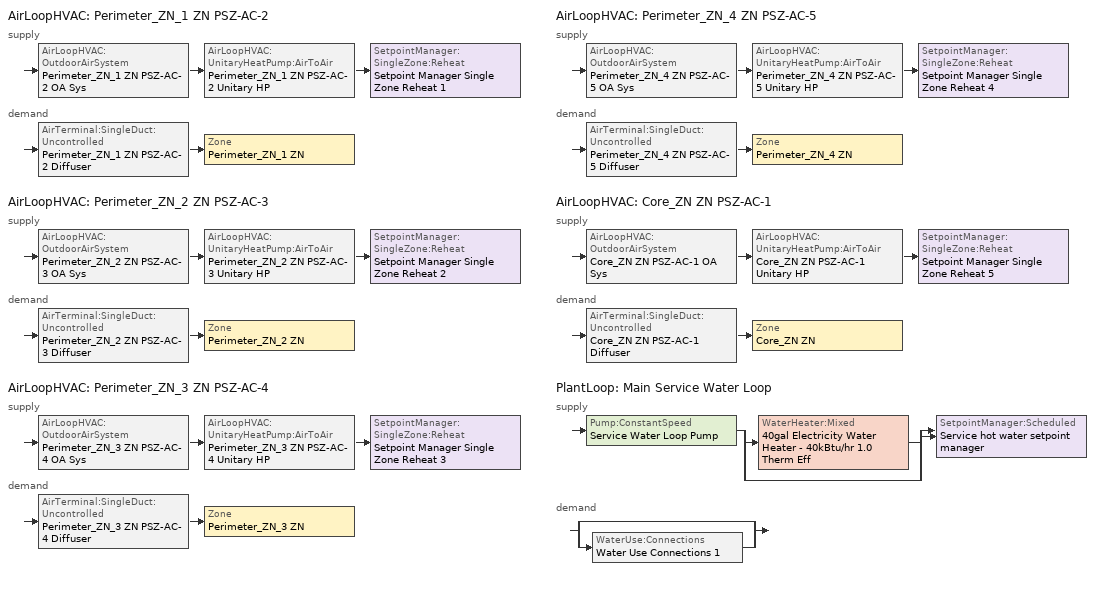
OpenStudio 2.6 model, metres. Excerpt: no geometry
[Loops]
AirLoopHVAC 'Perimeter_ZN_1 ZN PSZ-AC-2'
 supply: AirLoopHVAC:OutdoorAirSystem 'Perimeter_ZN_1 ZN PSZ-AC-2 OA Sys' > AirLoopHVAC:UnitaryHeatPump:AirToAir 'Perimeter_ZN_1 ZN PSZ-AC-2 Unitary HP' > SetpointManager:SingleZone:Reheat 'Setpoint Manager Single Zone Reheat 1'
 demand: AirTerminal:SingleDuct:Uncontrolled 'Perimeter_ZN_1 ZN PSZ-AC-2 Diffuser' > Zone 'Perimeter_ZN_1 ZN'
AirLoopHVAC 'Perimeter_ZN_2 ZN PSZ-AC-3'
 supply: AirLoopHVAC:OutdoorAirSystem 'Perimeter_ZN_2 ZN PSZ-AC-3 OA Sys' > AirLoopHVAC:UnitaryHeatPump:AirToAir 'Perimeter_ZN_2 ZN PSZ-AC-3 Unitary HP' > SetpointManager:SingleZone:Reheat 'Setpoint Manager Single Zone Reheat 2'
 demand: AirTerminal:SingleDuct:Uncontrolled 'Perimeter_ZN_2 ZN PSZ-AC-3 Diffuser' > Zone 'Perimeter_ZN_2 ZN'
AirLoopHVAC 'Perimeter_ZN_3 ZN PSZ-AC-4'
 supply: AirLoopHVAC:OutdoorAirSystem 'Perimeter_ZN_3 ZN PSZ-AC-4 OA Sys' > AirLoopHVAC:UnitaryHeatPump:AirToAir 'Perimeter_ZN_3 ZN PSZ-AC-4 Unitary HP' > SetpointManager:SingleZone:Reheat 'Setpoint Manager Single Zone Reheat 3'
 demand: AirTerminal:SingleDuct:Uncontrolled 'Perimeter_ZN_3 ZN PSZ-AC-4 Diffuser' > Zone 'Perimeter_ZN_3 ZN'
AirLoopHVAC 'Perimeter_ZN_4 ZN PSZ-AC-5'
 supply: AirLoopHVAC:OutdoorAirSystem 'Perimeter_ZN_4 ZN PSZ-AC-5 OA Sys' > AirLoopHVAC:UnitaryHeatPump:AirToAir 'Perimeter_ZN_4 ZN PSZ-AC-5 Unitary HP' > SetpointManager:SingleZone:Reheat 'Setpoint Manager Single Zone Reheat 4'
 demand: AirTerminal:SingleDuct:Uncontrolled 'Perimeter_ZN_4 ZN PSZ-AC-5 Diffuser' > Zone 'Perimeter_ZN_4 ZN'
AirLoopHVAC 'Core_ZN ZN PSZ-AC-1'
 supply: AirLoopHVAC:OutdoorAirSystem 'Core_ZN ZN PSZ-AC-1 OA Sys' > AirLoopHVAC:UnitaryHeatPump:AirToAir 'Core_ZN ZN PSZ-AC-1 Unitary HP' > SetpointManager:SingleZone:Reheat 'Setpoint Manager Single Zone Reheat 5'
 demand: AirTerminal:SingleDuct:Uncontrolled 'Core_ZN ZN PSZ-AC-1 Diffuser' > Zone 'Core_ZN ZN'
PlantLoop 'Main Service Water Loop'
 supply: Pump:ConstantSpeed 'Service Water Loop Pump' > split
  | WaterHeater:Mixed '40gal Electricity Water Heater - 40kBtu/hr 1.0 Therm Eff'
  | bypass
  join > SetpointManager:Scheduled 'Service hot water setpoint manager'
 demand: split
  | bypass
  | WaterUse:Connections 'Water Use Connections 1'
[Sizing:Zone] Zone Cooling Design Supply Air Temperature Input Method=SupplyAirTemperature; Zone Cooling Design Supply Air Temperature {C}=12.8; Zone Cooling Design Supply Air Temperature Difference {deltaC}=11.11; Zone Heating Design Supply Air Temperature Input Method=SupplyAirTemperature; Zone Heating Design Supply Air Temperature {C}=40; Zone Heating Design Supply Air Temperature Difference {deltaC}=11.11; Zone Cooling Design Supply Air Humidity Ratio {kg-H2O/kg-air}=0.0085; Zone Heating Design Supply Air Humidity Ratio {kg-H2O/kg-air}=0.008; Cooling Design Air Flow Method=DesignDay; Heating Design Air Flow Method=DesignDay; Account for Dedicated Outdoor Air System=No; Dedicated Outdoor Air System Control Strategy=NeutralSupplyAir; Dedicated Outdoor Air Low Setpoint Temperature for Design {C}=autosize; Dedicated Outdoor Air High Setpoint Temperature for Design {C}=autosize
Core_ZN ZN; Perimeter_ZN_1 ZN; Perimeter_ZN_2 ZN; Perimeter_ZN_3 ZN; Perimeter_ZN_4 ZN
[Zone equipment]
Core_ZN ZN: Core_ZN ZN PSZ-AC-1 Diffuser
Perimeter_ZN_1 ZN: Perimeter_ZN_1 ZN PSZ-AC-2 Diffuser
Perimeter_ZN_2 ZN: Perimeter_ZN_2 ZN PSZ-AC-3 Diffuser
Perimeter_ZN_3 ZN: Perimeter_ZN_3 ZN PSZ-AC-4 Diffuser
Perimeter_ZN_4 ZN: Perimeter_ZN_4 ZN PSZ-AC-5 Diffuser
[AirLoopHVAC] Availability Schedule=Always On Discrete; Design Supply Air Flow Rate {m3/s}=AutoSize
Perimeter_ZN_1 ZN PSZ-AC-2; Perimeter_ZN_2 ZN PSZ-AC-3; Perimeter_ZN_3 ZN PSZ-AC-4; Perimeter_ZN_4 ZN PSZ-AC-5; Core_ZN ZN PSZ-AC-1
[Sizing:System] Type of Load to Size On=Sensible; Design Outdoor Air Flow Rate {m3/s}=Autosize; Minimum System Air Flow Ratio=1; Preheat Design Temperature {C}=7; Preheat Design Humidity Ratio {kg-H2O/kg-Air}=0.008; Precool Design Temperature {C}=12.8; Precool Design Humidity Ratio {kg-H2O/kg-Air}=0.008; Central Cooling Design Supply Air Temperature {C}=12.8; Central Heating Design Supply Air Temperature {C}=40; Sizing Option=Coincident; 100% Outdoor Air in Cooling=No; 100% Outdoor Air in Heating=No; Central Cooling Design Supply Air Humidity Ratio {kg-H2O/kg-Air}=0.0085; Central Heating Design Supply Air Humidity Ratio {kg-H2O/kg-Air}=0.008; Cooling Design Air Flow Method=DesignDay; Cooling Design Air Flow Rate {m3/s}=0; Heating Design Air Flow Method=DesignDay; Heating Design Air Flow Rate {m3/s}=0; System Outdoor Air Method=ZoneSum; Zone Maximum Outdoor Air Fraction=1; Cooling Supply Air Flow Rate Per Floor Area {m3/s-m2}=0.00996765; Cooling Fraction of Autosized Cooling Supply Air Flow Rate=1; Cooling Supply Air Flow Rate Per Unit Cooling Capacity {m3/s-W}=3.94755e-05; Heating Supply Air Flow Rate Per Floor Area {m3/s-m2}=0.00996765; Heating Fraction of Autosized Heating Supply Air Flow Rate=1; Heating Fraction of Autosized Cooling Supply Air Flow Rate=1; Heating Supply Air Flow Rate Per Unit Heating Capacity {m3/s-W}=3.15882e-05; Cooling Design Capacity Method=CoolingDesignCapacity; Cooling Design Capacity {W}=autosize; Cooling Design Capacity Per Floor Area {W/m2}=234.7; Fraction of Autosized Cooling Design Capacity=1; Heating Design Capacity Method=HeatingDesignCapacity; Heating Design Capacity {W}=autosize; Heating Design Capacity Per Floor Area {W/m2}=157; Fraction of Autosized Heating Design Capacity=1; Central Cooling Capacity Control Method=OnOff
Perimeter_ZN_1 ZN PSZ-AC-2; Perimeter_ZN_2 ZN PSZ-AC-3; Perimeter_ZN_3 ZN PSZ-AC-4; Perimeter_ZN_4 ZN PSZ-AC-5; Core_ZN ZN PSZ-AC-1
[SetpointManager:SingleZone:Reheat] Minimum Supply Air Temperature {C}=12.7778; Maximum Supply Air Temperature {C}=40
Name | Control Zone
Setpoint Manager Single Zone Reheat 1 | Perimeter_ZN_1 ZN
Setpoint Manager Single Zone Reheat 2 | Perimeter_ZN_2 ZN
Setpoint Manager Single Zone Reheat 3 | Perimeter_ZN_3 ZN
Setpoint Manager Single Zone Reheat 4 | Perimeter_ZN_4 ZN
Setpoint Manager Single Zone Reheat 5 | Core_ZN ZN
[Fan:OnOff] Availability Schedule=OfficeSmall HVACOperationSchd; Fan Efficiency=0.53625; Pressure Rise {Pa}=622.722; Maximum Flow Rate {m3/s}=autosize; Motor Efficiency=0.825; Motor In Airstream Fraction=1
Name | Fan Power Ratio Function of Speed Ratio Curve | Fan Efficiency Ratio Function of Speed Ratio Curve
Perimeter_ZN_1 ZN PSZ-AC-2 Fan | Fan On Off Power Curve | Fan On Off Efficiency Curve
Perimeter_ZN_2 ZN PSZ-AC-3 Fan | Fan On Off Power Curve 1 | Fan On Off Efficiency Curve 1
Perimeter_ZN_3 ZN PSZ-AC-4 Fan | Fan On Off Power Curve 2 | Fan On Off Efficiency Curve 2
Perimeter_ZN_4 ZN PSZ-AC-5 Fan | Fan On Off Power Curve 3 | Fan On Off Efficiency Curve 3
Core_ZN ZN PSZ-AC-1 Fan | Fan On Off Power Curve 4 | Fan On Off Efficiency Curve 4
[Coil:Heating:DX:SingleSpeed] Availability Schedule=Always On Discrete; Rated Total Heating Capacity {W}=Autosize; Rated COP {W/W}=3.419064; Rated Air Flow Rate {m3/s}=Autosize; Rated Supply Fan Power Per Volume Flow Rate {W/(m3/s)}=773.3; Total Heating Capacity Function of Temperature Curve=DXHEAT-NECB2011-REF-CAPFT; Total Heating Capacity Function of Flow Fraction Curve=DXHEAT-NECB2011-REF-CAPFFLOW; Energy Input Ratio Function of Temperature Curve=DXHEAT-NECB2011-REF-EIRFT; Energy Input Ratio Function of Flow Fraction Curve=DXHEAT-NECB2011-REF-EIRFFLOW; Part Load Fraction Correlation Curve=DXHEAT-NECB2011-REF-PLFFPLR; Minimum Outdoor Dry-Bulb Temperature for Compressor Operation {C}=-12.2; Maximum Outdoor Dry-Bulb Temperature for Defrost Operation {C}=1.67; Crankcase Heater Capacity {W}=50; Maximum Outdoor Dry-Bulb Temperature for Crankcase Heater Operation {C}=4.4; Defrost Strategy=ReverseCycle; Defrost Control=OnDemand; Defrost Time Period Fraction=0.166667; Resistive Defrost Heater Capacity {W}=2000
Name | Defrost Energy Input Ratio Function of Temperature Curve
Perimeter_ZN_1 ZN PSZ-AC-2 HP Htg Coil 24 Clg kBtu/hr 6.6HSPF | Curve Biquadratic 1
Perimeter_ZN_2 ZN PSZ-AC-3 HP Htg Coil 18 Clg kBtu/hr 6.6HSPF | Curve Biquadratic 4
Perimeter_ZN_3 ZN PSZ-AC-4 HP Htg Coil 22 Clg kBtu/hr 6.6HSPF | Curve Biquadratic 7
Perimeter_ZN_4 ZN PSZ-AC-5 HP Htg Coil 21 Clg kBtu/hr 6.6HSPF | Curve Biquadratic 10
Core_ZN ZN PSZ-AC-1 HP Htg Coil 22 Clg kBtu/hr 6.6HSPF | Curve Biquadratic 13
[Coil:Heating:Gas] Availability Schedule=Always On Discrete; Gas Burner Efficiency=0.8; Nominal Capacity {W}=AutoSize; Parasitic Electric Load {W}=0; Parasitic Gas Load {W}=0
Perimeter_ZN_1 ZN PSZ-AC-2 Gas Backup Htg Coil; Perimeter_ZN_2 ZN PSZ-AC-3 Gas Backup Htg Coil; Perimeter_ZN_3 ZN PSZ-AC-4 Gas Backup Htg Coil; Perimeter_ZN_4 ZN PSZ-AC-5 Gas Backup Htg Coil; Core_ZN ZN PSZ-AC-1 Gas Backup Htg Coil
[Coil:Cooling:DX:SingleSpeed] Availability Schedule=Always On Discrete; Rated Total Cooling Capacity {W}=autosize; Rated Sensible Heat Ratio=autosize; Rated COP {W/W}=2.967036; Rated Air Flow Rate {m3/s}=autosize; Rated Evaporator Fan Power Per Volume Flow Rate {W/(m3/s)}=773.3; Total Cooling Capacity Function of Temperature Curve=HPACCoolCapFT; Total Cooling Capacity Function of Flow Fraction Curve=HPACCoolCapFFF; Energy Input Ratio Function of Temperature Curve=HPACCOOLEIRFT; Energy Input Ratio Function of Flow Fraction Curve=HPACCOOLEIRFFF; Part Load Fraction Correlation Curve=HPACCOOLPLFFPLR; Condenser Type=AirCooled; Evaporative Condenser Effectiveness=0; Evaporative Condenser Air Flow Rate {m3/s}=Autosize; Evaporative Condenser Pump Rated Power Consumption {W}=Autosize; Crankcase Heater Capacity {W}=0; Maximum Outdoor Dry-Bulb Temperature for Crankcase Heater Operation {C}=0; Basin Heater Capacity {W/K}=0; Basin Heater Setpoint Temperature {C}=10
Perimeter_ZN_1 ZN PSZ-AC-2 1spd DX HP Clg Coil 24kBtu/hr 9.7SEER; Perimeter_ZN_2 ZN PSZ-AC-3 1spd DX HP Clg Coil 18kBtu/hr 9.7SEER; Perimeter_ZN_3 ZN PSZ-AC-4 1spd DX HP Clg Coil 22kBtu/hr 9.7SEER; Perimeter_ZN_4 ZN PSZ-AC-5 1spd DX HP Clg Coil 21kBtu/hr 9.7SEER; Core_ZN ZN PSZ-AC-1 1spd DX HP Clg Coil 22kBtu/hr 9.7SEER
[Controller:OutdoorAir] Minimum Outdoor Air Flow Rate {m3/s}=0; Maximum Outdoor Air Flow Rate {m3/s}=Autosize; Economizer Control Type=NoEconomizer; Economizer Control Action Type=ModulateFlow; Economizer Maximum Limit Dry-Bulb Temperature {C}=28; Economizer Maximum Limit Enthalpy {J/kg}=64000; Economizer Minimum Limit Dry-Bulb Temperature {C}=-100; Lockout Type=LockoutWithCompressor; Minimum Limit Type=FixedMinimum; Minimum Outdoor Air Schedule=Always On Discrete; High Humidity Control=No; Heat Recovery Bypass Control Type=BypassWhenWithinEconomizerLimits
Name | Controller Mechanical Ventilation
Perimeter_ZN_1 ZN PSZ-AC-2 OA Sys Controller | Controller Mechanical Ventilation 1
Perimeter_ZN_2 ZN PSZ-AC-3 OA Sys Controller | Controller Mechanical Ventilation 2
Perimeter_ZN_3 ZN PSZ-AC-4 OA Sys Controller | Controller Mechanical Ventilation 3
Perimeter_ZN_4 ZN PSZ-AC-5 OA Sys Controller | Controller Mechanical Ventilation 4
Core_ZN ZN PSZ-AC-1 OA Sys Controller | Controller Mechanical Ventilation 5
[Controller:MechanicalVentilation] Availability Schedule=Always On Discrete; System Outdoor Air Method=ZoneSum
Controller Mechanical Ventilation 1; Controller Mechanical Ventilation 2; Controller Mechanical Ventilation 3; Controller Mechanical Ventilation 4; Controller Mechanical Ventilation 5
[AirLoopHVAC:OutdoorAirSystem]
Name | Controller
Perimeter_ZN_1 ZN PSZ-AC-2 OA Sys | Perimeter_ZN_1 ZN PSZ-AC-2 OA Sys Controller
Perimeter_ZN_2 ZN PSZ-AC-3 OA Sys | Perimeter_ZN_2 ZN PSZ-AC-3 OA Sys Controller
Perimeter_ZN_3 ZN PSZ-AC-4 OA Sys | Perimeter_ZN_3 ZN PSZ-AC-4 OA Sys Controller
Perimeter_ZN_4 ZN PSZ-AC-5 OA Sys | Perimeter_ZN_4 ZN PSZ-AC-5 OA Sys Controller
Core_ZN ZN PSZ-AC-1 OA Sys | Core_ZN ZN PSZ-AC-1 OA Sys Controller
[AirLoopHVAC:UnitaryHeatPump:AirToAir] Availability Schedule=Always On Discrete; Supply Air Flow Rate During Cooling Operation {m3/s}=Autosize; Supply Air Flow Rate During Heating Operation {m3/s}=Autosize; Maximum Supply Air Temperature from Supplemental Heater {C}=Autosize; Maximum Outdoor Dry-Bulb Temperature for Supplemental Heater Operation {C}=4.44444; Fan Placement=BlowThrough; Supply Air Fan Operating Mode Schedule=OfficeSmall HVACOperationSchd
Name | Controlling Zone or Thermostat Location | Supply Air Fan | Heating Coil | Cooling Coil | Supplemental Heating Coil
Perimeter_ZN_1 ZN PSZ-AC-2 Unitary HP | Perimeter_ZN_1 ZN | Perimeter_ZN_1 ZN PSZ-AC-2 Fan | Perimeter_ZN_1 ZN PSZ-AC-2 HP Htg Coil 24 Clg kBtu/hr 6.6HSPF | Perimeter_ZN_1 ZN PSZ-AC-2 1spd DX HP Clg Coil 24kBtu/hr 9.7SEER | Perimeter_ZN_1 ZN PSZ-AC-2 Gas Backup Htg Coil
Perimeter_ZN_2 ZN PSZ-AC-3 Unitary HP | Perimeter_ZN_2 ZN | Perimeter_ZN_2 ZN PSZ-AC-3 Fan | Perimeter_ZN_2 ZN PSZ-AC-3 HP Htg Coil 18 Clg kBtu/hr 6.6HSPF | Perimeter_ZN_2 ZN PSZ-AC-3 1spd DX HP Clg Coil 18kBtu/hr 9.7SEER | Perimeter_ZN_2 ZN PSZ-AC-3 Gas Backup Htg Coil
Perimeter_ZN_3 ZN PSZ-AC-4 Unitary HP | Perimeter_ZN_3 ZN | Perimeter_ZN_3 ZN PSZ-AC-4 Fan | Perimeter_ZN_3 ZN PSZ-AC-4 HP Htg Coil 22 Clg kBtu/hr 6.6HSPF | Perimeter_ZN_3 ZN PSZ-AC-4 1spd DX HP Clg Coil 22kBtu/hr 9.7SEER | Perimeter_ZN_3 ZN PSZ-AC-4 Gas Backup Htg Coil
Perimeter_ZN_4 ZN PSZ-AC-5 Unitary HP | Perimeter_ZN_4 ZN | Perimeter_ZN_4 ZN PSZ-AC-5 Fan | Perimeter_ZN_4 ZN PSZ-AC-5 HP Htg Coil 21 Clg kBtu/hr 6.6HSPF | Perimeter_ZN_4 ZN PSZ-AC-5 1spd DX HP Clg Coil 21kBtu/hr 9.7SEER | Perimeter_ZN_4 ZN PSZ-AC-5 Gas Backup Htg Coil
Core_ZN ZN PSZ-AC-1 Unitary HP | Core_ZN ZN | Core_ZN ZN PSZ-AC-1 Fan | Core_ZN ZN PSZ-AC-1 HP Htg Coil 22 Clg kBtu/hr 6.6HSPF | Core_ZN ZN PSZ-AC-1 1spd DX HP Clg Coil 22kBtu/hr 9.7SEER | Core_ZN ZN PSZ-AC-1 Gas Backup Htg Coil
[AirTerminal:SingleDuct:Uncontrolled] Availability Schedule=Always On Discrete; Maximum Air Flow Rate {m3/s}=AutoSize
Perimeter_ZN_1 ZN PSZ-AC-2 Diffuser; Perimeter_ZN_2 ZN PSZ-AC-3 Diffuser; Perimeter_ZN_3 ZN PSZ-AC-4 Diffuser; Perimeter_ZN_4 ZN PSZ-AC-5 Diffuser; Core_ZN ZN PSZ-AC-1 Diffuser
[PlantLoop]
Main Service Water Loop: Glycol Concentration=0; Maximum Loop Temperature {C}=60; Minimum Loop Temperature {C}=10; Plant Loop Volume {m3}=Autocalculate; Load Distribution Scheme=Optimal
[Sizing:Plant]
Main Service Water Loop: Loop Type=Heating; Design Loop Exit Temperature {C}=60; Loop Design Temperature Difference {deltaC}=5; Sizing Option=NonCoincident; Zone Timesteps in Averaging Window=1; Coincident Sizing Factor Mode=None
[SetpointManager:Scheduled]
Service hot water setpoint manager: Control Variable=Temperature; Schedule=Service Water Loop Temp - 140F
[Pump:ConstantSpeed]
Service Water Loop Pump: Rated Flow Rate {m3/s}=autosize; Rated Pump Head {Pa}=0.001; Rated Power Consumption {W}=autosize; Motor Efficiency=0.825; Fraction of Motor Inefficiencies to Fluid Stream=0; Pump Control Type=Intermittent; Design Power Sizing Method=PowerPerFlowPerPressure; Design Electric Power per Unit Flow Rate {W/(m3/s)}=348701.1; Design Shaft Power per Unit Flow Rate per Unit Head {W-s/m3-Pa}=1.28205
[WaterHeater:Mixed]
40gal Electricity Water Heater - 40kBtu/hr 1.0 Therm Eff: Tank Volume {m3}=0.151416; Setpoint Temperature Schedule=Service Water Loop Temp - 140F; Deadband Temperature Difference {deltaC}=2; Maximum Temperature Limit {C}=82.2222; Heater Control Type=Cycle; Heater Maximum Capacity {W}=11722.8; Heater Fuel Type=Electricity; Heater Thermal Efficiency=1; Off Cycle Parasitic Fuel Consumption Rate {W}=570.999; Off Cycle Parasitic Fuel Type=Electricity; Off Cycle Parasitic Heat Fraction to Tank=0.8; On Cycle Parasitic Fuel Consumption Rate {W}=570.999; On Cycle Parasitic Fuel Type=Electricity; On Cycle Parasitic Heat Fraction to Tank=0; Ambient Temperature Indicator=Schedule; Ambient Temperature Schedule=Water Heater Ambient Temp Schedule - 70F; Off Cycle Loss Coefficient to Ambient Temperature {W/K}=1.87331; On Cycle Loss Coefficient to Ambient Temperature {W/K}=1.87331; Use Side Effectiveness=1; Source Side Effectiveness=1; Use Side Design Flow Rate {m3/s}=autosize; Source Side Design Flow Rate {m3/s}=autosize; Indirect Water Heating Recovery Time {hr}=1.5; Source Side Flow Control Mode=IndirectHeatPrimarySetpoint
[WaterUse:Connections]
Water Use Connections 1: Water Use Equipment Name 1=Main Service Water Use 0.06gal/min
[WaterUse:Equipment:Definition]
Main Service Water Use Def 0.06gal/min: Peak Flow Rate {m3/s}=4.03777e-06; Target Temperature Schedule=Mixed Water At Faucet Temp - 120F; Sensible Fraction Schedule=Fraction Sensible - 0.2; Latent Fraction Schedule=Fraction Latent - 0.05
[WaterUse:Equipment]
Main Service Water Use 0.06gal/min: Water Use Equipment Definition=Main Service Water Use Def 0.06gal/min; Flow Rate Fraction Schedule=OfficeSmall BLDG_SWH_SCH
[Schedule:Ruleset]
Name | Default Day Schedule | Summer Design Day Schedule | Winter Design Day Schedule
OfficeSmall HVACOperationSchd | OfficeSmall HVACOperationSchd Default | OfficeSmall HVACOperationSchd Summer Design Day | OfficeSmall HVACOperationSchd Winter Design Day
Service Water Loop Temp - 140F | Service Water Loop Temp - 140F Default
Water Heater Ambient Temp Schedule - 70F | Water Heater Ambient Temp Schedule - 70F Default
Fraction Sensible - 0.2 | Schedule Day 25
Fraction Latent - 0.05 | Schedule Day 26
Mixed Water At Faucet Temp - 120F | Schedule Day 27
OfficeSmall BLDG_SWH_SCH | OfficeSmall BLDG_SWH_SCH Default | OfficeSmall BLDG_SWH_SCH Summer Design Day | OfficeSmall BLDG_SWH_SCH Winter Design Day
[Schedule:Day]
OfficeSmall HVACOperationSchd Default; OfficeSmall HVACOperationSchd Winter Design Day; OfficeSmall BLDG_SWH_SCH Default: 24, 0, 0
OfficeSmall HVACOperationSchd Summer Design Day; OfficeSmall HVACOperationSchd SmrDsn|Wkdy Day: 6, 0, 0, 19, 0, 1, 24, 0, 0
Service Water Loop Temp - 140F Default: 24, 0, 60
Water Heater Ambient Temp Schedule - 70F Default: 24, 0, 21.1111
Schedule Day 25: 24, 0, 0.2
Schedule Day 26: 24, 0, 0.05
Schedule Day 27: 24, 0, 48.8889
OfficeSmall BLDG_SWH_SCH Winter Design Day; OfficeSmall BLDG_SWH_SCH Summer Design Day; OfficeSmall BLDG_SWH_SCH WntrDsn|SmrDsn|Wkdy Day: 7, 0, 0, 8, 0, 0.27, 9, 0, 0.55, 11, 0, 0.64, 12, 0, 0.82, 13, 0, 1, 14, 0, 0.91, 16, 0, 0.55, 17, 0, 0.73, 19, 0, 0.37, 20, 0, 0.18, 21, 0, 0.27, 22, 0, 0.09, 24, 0, 0
[Schedule:Rule] Rule Order=0; Apply Monday=Yes; Apply Tuesday=Yes; Apply Wednesday=Yes; Apply Thursday=Yes; Apply Friday=Yes; Date Specification Type=DateRange; Start Month=1; Start Day=1; End Month=12; End Day=31
Name | Schedule Ruleset | Day Schedule
Schedule Rule 13 | OfficeSmall HVACOperationSchd | OfficeSmall HVACOperationSchd SmrDsn|Wkdy Day
Schedule Rule 14 | OfficeSmall BLDG_SWH_SCH | OfficeSmall BLDG_SWH_SCH WntrDsn|SmrDsn|Wkdy Day
[Schedule:Constant]
Always On Discrete: Value=1
[Curve:Exponent] Coefficient1 Constant=1; Coefficient2 Constant=0; Coefficient3 Constant=0; Minimum Value of x=0; Maximum Value of x=1
Fan On Off Power Curve; Fan On Off Power Curve 1; Fan On Off Power Curve 2; Fan On Off Power Curve 3; Fan On Off Power Curve 4
[Curve:Cubic]
Name | Coefficient1 Constant | Coefficient2 x | Coefficient3 x**2 | Coefficient4 x**3 | Minimum Value of x | Maximum Value of x
Fan On Off Efficiency Curve; Fan On Off Efficiency Curve 1; Fan On Off Efficiency Curve 2; Fan On Off Efficiency Curve 3; Fan On Off Efficiency Curve 4 | 1 | 0 | 0 | 0 | 0 | 1
DXHEAT-NECB2011-REF-CAPFT | 0.729 | 0.0319 | 0.000136 | -8.75e-06 | -20 | 20
DXHEAT-NECB2011-REF-CAPFFLOW | 0.84 | 0.16 | 0 | 0 | 0.5 | 1.5
DXHEAT-NECB2011-REF-EIRFT | 1.2183 | -0.03612 | 0.00142 | -2.68e-05 | -20 | 20
DXHEAT-NECB2011-REF-PLFFPLR | 0.3696 | 2.3362 | -2.9577 | 1.2596 | 0.7 | 1
[Curve:Quadratic]
Name | Coefficient1 Constant | Coefficient2 x | Coefficient3 x**2 | Minimum Value of x | Maximum Value of x
DXHEAT-NECB2011-REF-EIRFFLOW | 1.3824 | -0.4336 | 0.0512 | 0 | 1
HPACCoolCapFFF | 0.8 | 0.2 | 0 | 0.5 | 1.5
HPACCOOLEIRFFF | 1.156 | -0.1816 | 0.0256 | 0.5 | 1.5
HPACCOOLPLFFPLR | 0.85 | 0.15 | 0 | 0 | 1
[Curve:Biquadratic] Minimum Value of x=12.77778; Maximum Value of x=23.88889; Minimum Value of y=21.11111; Maximum Value of y=46.11111
Name | Coefficient1 Constant | Coefficient2 x | Coefficient3 x**2 | Coefficient4 y | Coefficient5 y**2 | Coefficient6 x*y
Curve Biquadratic 1; Curve Biquadratic 4; Curve Biquadratic 7; Curve Biquadratic 10; Curve Biquadratic 13; HPACCOOLEIRFT | 0.297145 | 0.0430933 | -0.000748766 | 0.00597727 | 0.000482112 | -0.000956448
HPACCoolCapFT | 0.766956 | 0.0107756 | -4.14703e-05 | 0.00134961 | -0.000261144 | 0.000457488
